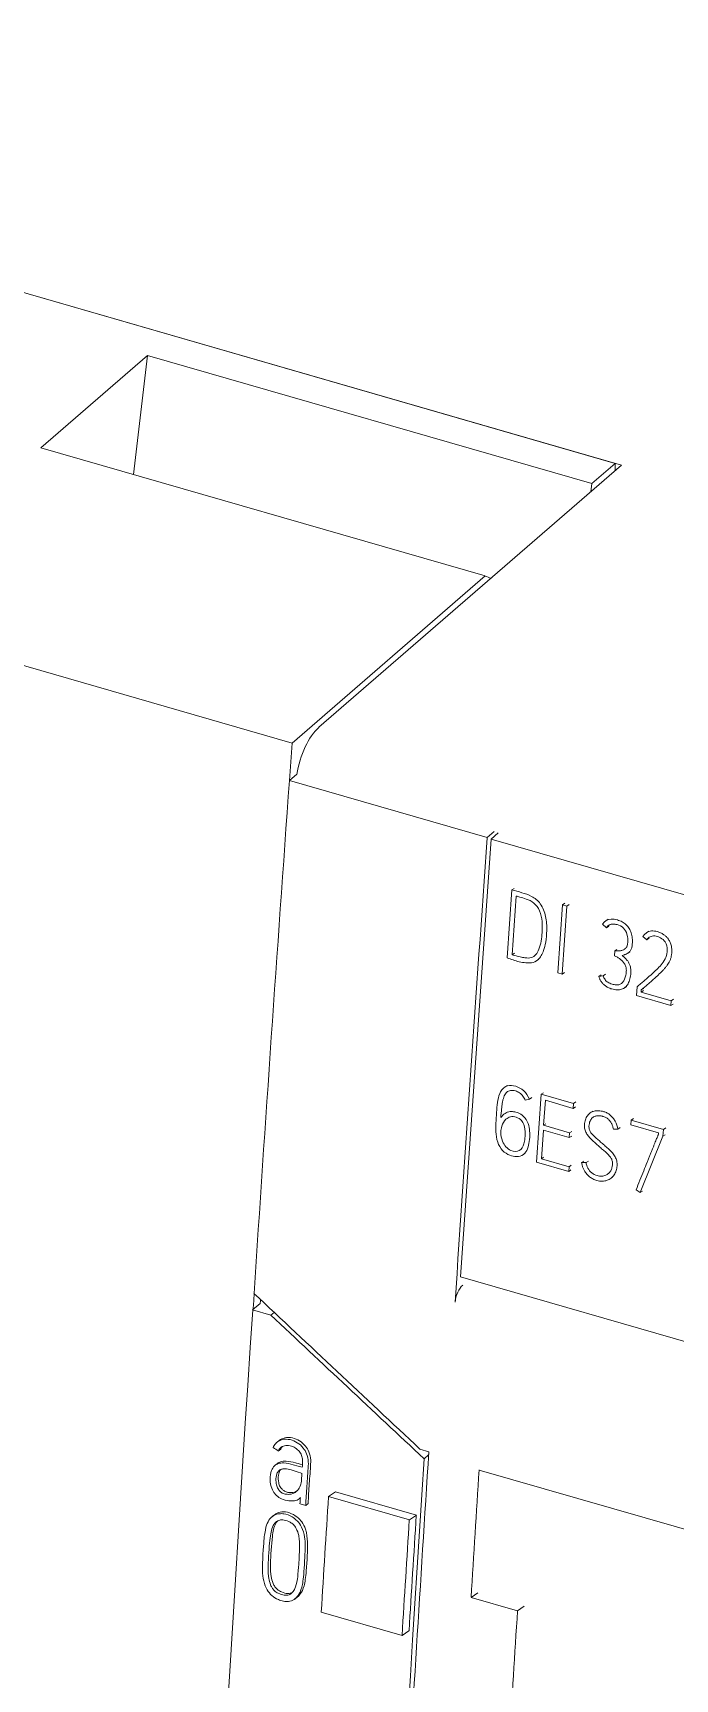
# Model space of a CAD drawing. Header units: inches. Extents: x 9220 to 92460, y -39241 to 4813.
# Drawn here: x 74944.89 to 74955.08, y -33731.43 to -33705.29 of the extents above; entities that cross this region are included whole.
import ezdxf

# ---------------------------------------------------------------- set-up
doc = ezdxf.new("R2010")
doc.units = ezdxf.units.IN
doc.header["$MEASUREMENT"] = 0

# ---------------------------------------------------------------- blocks, each defined once
blk = doc.blocks.new('A$C027ebf9d')
at = {"color": 0, "linetype": 'Continuous', "lineweight": 0}
for p, q in [((17.1158, -13.4179), (15.8515, -13.0529)), ((17.1103, -13.4163), (15.8604, -13.0555)), ((16.8377, -13.6524), (15.5878, -13.2916)), ((16.6256, -13.4031), (16.7156, -13.3251)), ((16.7156, -13.3251), (16.7039, -13.4257)), ((16.7156, -13.3251), (17.0907, -13.4334)), ((16.6256, -13.4031), (17.0006, -13.5113)), ((16.8604, -13.6391), (17.1158, -13.4179)), ((17.0907, -13.4334), (17.1103, -13.4163)), ((17.1103, -13.4163), (17.1103, -13.4226)), ((17.0907, -13.4334), (17.0899, -13.4404)), ((16.8377, -13.6524), (17.0006, -13.5113)), ((16.8417, -13.6786), (16.8354, -13.684)), ((17.0025, -13.7322), (16.8354, -13.684)), ((17.0025, -13.7322), (17.0084, -13.7271)), ((17.0057, -13.7334), (17.0118, -13.7281)), ((16.98, -14.1029), (17.0057, -13.7334)), ((17.8512, -13.9775), (17.0057, -13.7334)), ((17.0233, -13.7764), (17.0193, -13.8337)), ((17.0233, -13.7764), (17.0253, -13.7751)), ((17.0269, -13.7816), (17.0235, -13.8311)), ((17.0659, -13.789), (17.0619, -13.8464)), ((17.0657, -13.8475), (17.0697, -13.7901)), ((17.0659, -13.789), (17.0678, -13.7877)), ((17.0697, -13.7901), (17.0659, -13.789)), ((17.0697, -13.7901), (17.0716, -13.7888)), ((17.1031, -13.8083), (17.0997, -13.8054)), ((17.1025, -13.8025), (17.1044, -13.8012)), ((17.1031, -13.8083), (17.105, -13.807)), ((17.1369, -13.8125), (17.1389, -13.8112)), ((17.11, -13.8279), (17.1119, -13.8267)), ((17.1372, -13.8185), (17.1339, -13.8157)), ((17.1372, -13.8185), (17.1391, -13.8173)), ((17.0235, -13.8311), (17.0254, -13.8298)), ((17.044, -13.8363), (17.046, -13.835)), ((17.1099, -13.832), (17.11, -13.8279)), ((17.1209, -13.83), (17.1228, -13.8287)), ((17.0619, -13.8464), (17.0657, -13.8475)), ((17.0657, -13.8475), (17.0676, -13.8462)), ((17.0967, -13.8494), (17.0986, -13.8482)), ((17.0967, -13.8494), (17.1003, -13.8488)), ((17.1003, -13.8488), (17.1022, -13.8475)), ((17.1179, -13.8593), (17.1199, -13.858)), ((17.1283, -13.8656), (17.1289, -13.8582)), ((17.1574, -13.874), (17.1283, -13.8656)), ((17.1325, -13.8608), (17.1324, -13.8627)), ((17.1324, -13.8627), (17.1344, -13.8614)), ((17.1324, -13.8627), (17.1577, -13.87)), ((17.1325, -13.8608), (17.1345, -13.8595)), ((17.1577, -13.87), (17.1596, -13.8687)), ((17.1577, -13.87), (17.1574, -13.874)), ((17.1574, -13.874), (17.1593, -13.8727)), ((17.0174, -13.9427), (17.0193, -13.9415)), ((17.0381, -13.953), (17.04, -13.9517)), ((17.048, -13.9488), (17.044, -14.0063)), ((17.048, -13.9488), (17.05, -13.9476)), ((17.0752, -13.9567), (17.048, -13.9488)), ((17.0173, -13.9652), (17.0193, -13.9639)), ((17.0381, -13.953), (17.0345, -13.9539)), ((17.05, -13.9751), (17.0515, -13.954)), ((17.0515, -13.954), (17.0749, -13.9608)), ((17.0749, -13.9608), (17.0752, -13.9567)), ((17.0749, -13.9608), (17.0768, -13.9595)), ((17.0752, -13.9567), (17.0771, -13.9554)), ((17.0897, -13.9644), (17.0916, -13.9632)), ((17.0481, -14.0034), (17.0498, -13.9791)), ((17.0498, -13.9791), (17.0717, -13.9854)), ((17.05, -13.9751), (17.052, -13.9738)), ((17.072, -13.9814), (17.05, -13.9751)), ((17.072, -13.9814), (17.0739, -13.9802)), ((17.1127, -13.9783), (17.1089, -13.9783)), ((17.1127, -13.9783), (17.1147, -13.977)), ((17.1239, -13.9707), (17.1236, -13.9747)), ((17.1236, -13.9747), (17.1471, -13.9815)), ((17.1239, -13.9707), (17.1258, -13.9694)), ((17.1511, -13.9785), (17.1239, -13.9707)), ((17.1507, -13.9844), (17.1511, -13.9785)), ((17.1511, -13.9785), (17.1531, -13.9773)), ((17.0717, -13.9854), (17.072, -13.9814)), ((17.0717, -13.9854), (17.0737, -13.9842)), ((17.1316, -14.0319), (17.1507, -13.9844)), ((17.1471, -13.9815), (17.147, -13.9826)), ((17.1507, -13.9844), (17.1527, -13.9831)), ((17.0325, -14), (17.0345, -13.9988)), ((17.044, -14.0063), (17.0712, -14.0141)), ((17.0481, -14.0034), (17.05, -14.0021)), ((17.0715, -14.0101), (17.0481, -14.0034)), ((17.082, -14.0066), (17.084, -14.0053)), ((17.082, -14.0066), (17.0858, -14.0065)), ((17.0858, -14.0065), (17.0878, -14.0053)), ((17.0712, -14.0141), (17.0715, -14.0101)), ((17.0712, -14.0141), (17.0731, -14.0128)), ((17.0715, -14.0101), (17.0734, -14.0088)), ((17.1061, -14.0203), (17.108, -14.0191)), ((17.1281, -14.0296), (17.1316, -14.0319)), ((17.1316, -14.0319), (17.1336, -14.0307)), ((17.8256, -14.347), (16.98, -14.1029)), ((16.8108, -14.1254), (16.8044, -14.1309)), ((16.8198, -14.1353), (16.8044, -14.1309)), ((16.8198, -14.1353), (16.8225, -14.133)), ((16.8252, -14.2425), (16.8272, -14.241)), ((16.8261, -14.2501), (16.8281, -14.2486)), ((16.9532, -14.2507), (16.9456, -14.2485)), ((16.9491, -14.2566), (16.953, -14.2532)), ((16.8235, -14.262), (16.8255, -14.2605)), ((17.2735, -14.3463), (16.9956, -14.2661)), ((16.8685, -14.2885), (16.8744, -14.2846)), ((16.9426, -14.3043), (16.8744, -14.2846)), ((16.8435, -14.2904), (16.8447, -14.2895)), ((16.8444, -14.2946), (16.8492, -14.296)), ((16.8492, -14.296), (16.8512, -14.2945)), ((16.9367, -14.3082), (16.8685, -14.2885)), ((16.821, -14.3054), (16.823, -14.3039)), ((16.9367, -14.3082), (16.9426, -14.3043)), ((16.84, -14.375), (16.842, -14.3735)), ((16.9945, -14.3698), (16.9888, -14.3736)), ((17.028, -14.3849), (16.9888, -14.3736)), ((17.028, -14.3849), (17.0337, -14.3811)), ((16.9306, -14.4057), (16.8624, -14.386)), ((16.9364, -14.4018), (16.9306, -14.4057))]:
    blk.add_line(p, q, dxfattribs=at)
for centre, major_axis, ratio, start_param, end_param in [((16.9253, -13.7641), (0.0732, 0.2534), 0.433013, -0.06655, -0.019816), ((36.3483, -1.286), (-10.9193, -37.8256), 0.433013, -1.11518, -1.10314), ((36.5153, -1.3343), (-10.9193, -37.8256), 0.433013, -1.11518, -1.104278), ((16.9812, -14.1207), (-0.0033, -0.0113), 0.433013, -2.63969, -1.104278), ((36.348, -1.2863), (-10.9193, -37.8255), 0.433013, -1.102762, -0.989056), ((43.4311, -3.331), (-60.0211, 50.161), 0.329077, 1.39746, 1.399757), ((36.498, -1.3296), (-10.9193, -37.8255), 0.433013, -1.100465, -0.991379), ((41.9996, -2.918), (-102.2486, 63.3481), 0.191897, 1.442106, 1.44215), ((36.4001, -1.3015), (-10.9208, -37.8292), 0.43303, -1.099366, -1.099227), ((36.4001, -1.3015), (-10.9208, -37.8292), 0.43303, -1.098794, -1.09865), ((36.4946, -1.3286), (-10.9193, -37.8255), 0.433013, -1.099107, -1.096386)]:
    blk.add_ellipse(centre, major_axis=major_axis, ratio=ratio, start_param=start_param, end_param=end_param, dxfattribs=at)
at = {"color": 0, "linetype": 'Continuous', "lineweight": 0, "extrusion": (0, 0, -1)}
for centre, major_axis, ratio, start_param, end_param in [((16.8604, -13.6732), (0.0109, 0.0378), 0.433013, -1.84875, -0.588003), ((36.3505, -1.2545), (10.9193, 37.8255), 0.433013, -2.027289, -2.026413), ((36.3505, -1.2545), (10.9193, 37.8255), 0.433013, -2.039706, -2.039338), ((101.1728, 46.7957), (-127.3975, 88.2636), 0.649519, -1.346513, -1.345256), ((36.356, -1.256), (10.9193, 37.8255), 0.433013, -2.039531, -2.039431), ((36.5443, -1.3426), (10.9193, 37.8255), 0.433013, -2.044027, -2.041027), ((36.4264, -1.3089), (10.9226, 37.8369), 0.433013, -2.045206, -2.042485), ((36.4946, -1.3286), (10.9226, 37.8369), 0.433013, -2.045206, -2.042485)]:
    blk.add_ellipse(centre, major_axis=major_axis, ratio=ratio, start_param=start_param, end_param=end_param, dxfattribs=at)
at = {"color": 0, "linetype": 'Continuous', "lineweight": 0}
for points, knots in [([(17.0193, -13.8337), (17.0209, -13.8344), (17.0225, -13.835), (17.0242, -13.8355), (17.0259, -13.8361), (17.0276, -13.8366), (17.0294, -13.837), (17.0312, -13.8374), (17.033, -13.8377), (17.0349, -13.8379), (17.0365, -13.8381), (17.0381, -13.8381), (17.0397, -13.8379), (17.0417, -13.8376), (17.0436, -13.8367), (17.0451, -13.8354), (17.0463, -13.8344), (17.0472, -13.8332), (17.048, -13.8318), (17.0488, -13.8305), (17.0494, -13.8291), (17.05, -13.8276), (17.0508, -13.8254), (17.0514, -13.823), (17.0518, -13.8205), (17.0523, -13.8173), (17.0526, -13.814), (17.0527, -13.8106), (17.0527, -13.8067), (17.0526, -13.8027), (17.0517, -13.7987), (17.0509, -13.795), (17.0495, -13.7912), (17.0472, -13.7881), (17.0452, -13.7854), (17.0426, -13.7833), (17.0399, -13.7818), (17.0372, -13.7803), (17.0344, -13.7795), (17.0317, -13.7787), (17.0289, -13.7779), (17.0261, -13.777), (17.0233, -13.7764)], [0, 0, 0, 0, 0.048928, 0.048928, 0.048928, 0.10152, 0.10152, 0.10152, 0.156673, 0.156673, 0.156673, 0.206259, 0.206259, 0.206259, 0.270351, 0.270351, 0.270351, 0.31956, 0.31956, 0.31956, 0.366981, 0.366981, 0.366981, 0.439378, 0.439378, 0.439378, 0.534587, 0.534587, 0.534587, 0.645045, 0.645045, 0.645045, 0.746603, 0.746603, 0.746603, 0.832762, 0.832762, 0.832762, 0.916147, 0.916147, 0.916147, 1, 1, 1, 1]), ([(17.0235, -13.8311), (17.0257, -13.8319), (17.028, -13.8325), (17.0302, -13.833), (17.0316, -13.8333), (17.0329, -13.8335), (17.0343, -13.8337), (17.0362, -13.8339), (17.0381, -13.834), (17.0397, -13.8335), (17.0411, -13.833), (17.0424, -13.8321), (17.0434, -13.831), (17.0445, -13.8297), (17.0454, -13.8282), (17.046, -13.8265), (17.0469, -13.8243), (17.0476, -13.822), (17.048, -13.8196), (17.0484, -13.8172), (17.0486, -13.8148), (17.0487, -13.8123), (17.0489, -13.8093), (17.049, -13.8062), (17.0487, -13.803), (17.0484, -13.8), (17.0478, -13.7969), (17.0465, -13.794), (17.0454, -13.7915), (17.0438, -13.7892), (17.0418, -13.7875), (17.0398, -13.7858), (17.0376, -13.7848), (17.0353, -13.7841), (17.0335, -13.7834), (17.0317, -13.7829), (17.0299, -13.7824), (17.0289, -13.7821), (17.0279, -13.7818), (17.0269, -13.7816)], [0, 0, 0, 0, 0.085013, 0.085013, 0.085013, 0.135874, 0.135874, 0.135874, 0.205821, 0.205821, 0.205821, 0.265138, 0.265138, 0.265138, 0.333279, 0.333279, 0.333279, 0.422662, 0.422662, 0.422662, 0.50952, 0.50952, 0.50952, 0.618636, 0.618636, 0.618636, 0.722487, 0.722487, 0.722487, 0.80996, 0.80996, 0.80996, 0.894466, 0.894466, 0.894466, 0.962458, 0.962458, 0.962458, 1, 1, 1, 1]), ([(17.0997, -13.8054), (17.1012, -13.8027), (17.1056, -13.8004), (17.1119, -13.8015), (17.1163, -13.8031), (17.1197, -13.8056), (17.1224, -13.8089), (17.1241, -13.8128), (17.125, -13.8173), (17.125, -13.821), (17.1247, -13.8238), (17.1244, -13.8253), (17.1239, -13.8265), (17.1233, -13.8276), (17.1226, -13.8285), (17.1219, -13.8293), (17.121, -13.8299), (17.1201, -13.8304), (17.1192, -13.8308), (17.1179, -13.8312), (17.117, -13.8315), (17.1163, -13.8317)], [0, 0, 0, 0, 0.177969, 0.277991, 0.355408, 0.424426, 0.491004, 0.560177, 0.636379, 0.72419, 0.755913, 0.784262, 0.809647, 0.83316, 0.855708, 0.877614, 0.899011, 0.919895, 0.94045, 0.960699, 1, 1, 1, 1]), ([(17.11, -13.8279), (17.1108, -13.8279), (17.1121, -13.8279), (17.1137, -13.8278), (17.1149, -13.8277), (17.1161, -13.8274), (17.1172, -13.8271), (17.1182, -13.8266), (17.119, -13.8259), (17.1198, -13.825), (17.1205, -13.8239), (17.1209, -13.8225), (17.1212, -13.8192), (17.1211, -13.8143), (17.1177, -13.808), (17.1137, -13.8061), (17.1113, -13.8055), (17.1105, -13.8054), (17.1097, -13.8052), (17.1089, -13.8052), (17.1081, -13.8052), (17.1073, -13.8053), (17.1065, -13.8055), (17.1057, -13.8058), (17.105, -13.8062), (17.104, -13.8069), (17.1034, -13.8077), (17.1031, -13.8083)], [0, 0, 0, 0, 0.059027, 0.088993, 0.118548, 0.147162, 0.175106, 0.202604, 0.230099, 0.258166, 0.287672, 0.320058, 0.356367, 0.509421, 0.627625, 0.757774, 0.775505, 0.793677, 0.812339, 0.831209, 0.85007, 0.86906, 0.888397, 0.908411, 0.929359, 0.951405, 1, 1, 1, 1]), ([(17.1339, -13.8157), (17.1354, -13.8131), (17.1381, -13.8113), (17.1411, -13.811), (17.1427, -13.8109), (17.1443, -13.8112), (17.146, -13.8116), (17.1465, -13.8118), (17.147, -13.8119), (17.1474, -13.8121), (17.1479, -13.8123), (17.1483, -13.8124), (17.1488, -13.8126), (17.1492, -13.8128), (17.1496, -13.813), (17.15, -13.8133), (17.1503, -13.8135), (17.1507, -13.8137), (17.1511, -13.8139), (17.1514, -13.8141), (17.1517, -13.8144), (17.152, -13.8146), (17.1524, -13.8148), (17.1527, -13.8151), (17.1529, -13.8153), (17.1532, -13.8156), (17.1535, -13.8158), (17.1537, -13.8161), (17.154, -13.8163), (17.1542, -13.8166), (17.1545, -13.8168), (17.1547, -13.8171), (17.1549, -13.8174), (17.1551, -13.8176), (17.1552, -13.8179), (17.1554, -13.8181), (17.1556, -13.8184), (17.1558, -13.8186), (17.1559, -13.8189), (17.1561, -13.8191), (17.1562, -13.8194), (17.1563, -13.8196), (17.1565, -13.8199), (17.1567, -13.8204), (17.1569, -13.8209), (17.1571, -13.8214), (17.1573, -13.8219), (17.1575, -13.8224), (17.1576, -13.823), (17.1578, -13.8235), (17.1579, -13.824), (17.158, -13.8246), (17.1581, -13.8251), (17.1581, -13.8256), (17.1582, -13.8262), (17.1582, -13.8267), (17.1582, -13.8272), (17.1582, -13.8278), (17.1582, -13.8283), (17.1582, -13.8288), (17.1582, -13.8293), (17.1582, -13.8298), (17.1581, -13.8302), (17.1581, -13.8307), (17.158, -13.8311), (17.1579, -13.8316), (17.1578, -13.832), (17.1578, -13.8324), (17.1577, -13.8329), (17.1576, -13.8333), (17.1575, -13.8337), (17.1573, -13.8341), (17.1572, -13.8345), (17.1571, -13.8349), (17.157, -13.8353), (17.1568, -13.8356), (17.1567, -13.836), (17.1565, -13.8363), (17.1564, -13.8367), (17.1561, -13.8372), (17.1558, -13.8378), (17.1555, -13.8383), (17.1551, -13.8389), (17.1548, -13.8395), (17.1544, -13.84), (17.1539, -13.8406), (17.1534, -13.8412), (17.153, -13.8418), (17.1524, -13.8424), (17.1519, -13.843), (17.1513, -13.8436), (17.1507, -13.8443), (17.1501, -13.8449), (17.1495, -13.8455), (17.1488, -13.8462), (17.1481, -13.8469), (17.1474, -13.8475), (17.1467, -13.8482), (17.146, -13.8489), (17.1452, -13.8496), (17.1444, -13.8503), (17.1437, -13.851), (17.1429, -13.8517), (17.142, -13.8524), (17.1412, -13.8531), (17.1404, -13.8539), (17.1395, -13.8546), (17.1387, -13.8554), (17.1378, -13.8561), (17.1361, -13.8577), (17.1343, -13.8592), (17.1325, -13.8608)], [0, 0, 0, 0, 0.118477, 0.118477, 0.118477, 0.180647, 0.180647, 0.180647, 0.199061, 0.199061, 0.199061, 0.216082, 0.216082, 0.216082, 0.231833, 0.231833, 0.231833, 0.246526, 0.246526, 0.246526, 0.260308, 0.260308, 0.260308, 0.273254, 0.273254, 0.273254, 0.285426, 0.285426, 0.285426, 0.29689, 0.29689, 0.29689, 0.307753, 0.307753, 0.307753, 0.31802, 0.31802, 0.31802, 0.327627, 0.327627, 0.327627, 0.336606, 0.336606, 0.336606, 0.355189, 0.355189, 0.355189, 0.37361, 0.37361, 0.37361, 0.392165, 0.392165, 0.392165, 0.410785, 0.410785, 0.410785, 0.42927, 0.42927, 0.42927, 0.447741, 0.447741, 0.447741, 0.464235, 0.464235, 0.464235, 0.480574, 0.480574, 0.480574, 0.496814, 0.496814, 0.496814, 0.51268, 0.51268, 0.51268, 0.527892, 0.527892, 0.527892, 0.542508, 0.542508, 0.542508, 0.566365, 0.566365, 0.566365, 0.593275, 0.593275, 0.593275, 0.623397, 0.623397, 0.623397, 0.656474, 0.656474, 0.656474, 0.692185, 0.692185, 0.692185, 0.730563, 0.730563, 0.730563, 0.771282, 0.771282, 0.771282, 0.814001, 0.814001, 0.814001, 0.858722, 0.858722, 0.858722, 0.904903, 0.904903, 0.904903, 1, 1, 1, 1]), ([(17.1289, -13.8582), (17.1299, -13.8573), (17.131, -13.8564), (17.1321, -13.8554), (17.1331, -13.8546), (17.134, -13.8538), (17.135, -13.853), (17.136, -13.8521), (17.137, -13.8512), (17.1381, -13.8503), (17.1396, -13.8489), (17.1412, -13.8476), (17.1427, -13.8462), (17.1439, -13.845), (17.1452, -13.8438), (17.1464, -13.8426), (17.1477, -13.8413), (17.1489, -13.84), (17.15, -13.8385), (17.1513, -13.8369), (17.1525, -13.8352), (17.1532, -13.8333), (17.154, -13.8314), (17.1544, -13.8293), (17.1544, -13.827), (17.1543, -13.8247), (17.1538, -13.8222), (17.1525, -13.8203), (17.1516, -13.8188), (17.1502, -13.8177), (17.1488, -13.8169), (17.1472, -13.8159), (17.1455, -13.8153), (17.1438, -13.8152), (17.1424, -13.8151), (17.141, -13.8154), (17.1399, -13.8159), (17.1388, -13.8165), (17.1379, -13.8173), (17.1372, -13.8185)], [0, 0, 0, 0, 0.068794, 0.068794, 0.068794, 0.128406, 0.128406, 0.128406, 0.193582, 0.193582, 0.193582, 0.291346, 0.291346, 0.291346, 0.373604, 0.373604, 0.373604, 0.45943, 0.45943, 0.45943, 0.554437, 0.554437, 0.554437, 0.645803, 0.645803, 0.645803, 0.738171, 0.738171, 0.738171, 0.803969, 0.803969, 0.803969, 0.878932, 0.878932, 0.878932, 0.940491, 0.940491, 0.940491, 1, 1, 1, 1]), ([(17.1163, -13.8317), (17.1171, -13.8323), (17.1182, -13.8334), (17.1196, -13.8348), (17.1206, -13.8358), (17.1214, -13.8369), (17.1221, -13.8381), (17.1226, -13.8393), (17.1231, -13.8406), (17.1234, -13.8419), (17.1236, -13.8433), (17.1237, -13.8448), (17.1236, -13.8476), (17.1231, -13.8514), (17.1215, -13.8556), (17.1191, -13.8587), (17.1159, -13.8605), (17.1119, -13.861), (17.1085, -13.8603), (17.1059, -13.8595), (17.1044, -13.8588), (17.103, -13.8581), (17.1019, -13.8572), (17.1008, -13.8564), (17.0999, -13.8554), (17.0991, -13.8545), (17.0984, -13.8535), (17.0978, -13.8524), (17.0972, -13.8511), (17.0969, -13.8501), (17.0967, -13.8494)], [0, 0, 0, 0, 0.04947, 0.072678, 0.09489, 0.116257, 0.13704, 0.157793, 0.179079, 0.201165, 0.224382, 0.249105, 0.275597, 0.367907, 0.447752, 0.519784, 0.588829, 0.660512, 0.741164, 0.772461, 0.800616, 0.825923, 0.849188, 0.871088, 0.891868, 0.911666, 0.930597, 0.948935, 0.96669, 1, 1, 1, 1]), ([(17.1003, -13.8488), (17.1006, -13.8499), (17.1014, -13.8516), (17.1029, -13.8534), (17.1043, -13.8544), (17.106, -13.8553), (17.1083, -13.8561), (17.1112, -13.8567), (17.1141, -13.8564), (17.1165, -13.855), (17.1182, -13.8525), (17.1193, -13.8491), (17.1198, -13.846), (17.1199, -13.8435), (17.1196, -13.8419), (17.1192, -13.8405), (17.1185, -13.8391), (17.1177, -13.8379), (17.1168, -13.8368), (17.1158, -13.8358), (17.1147, -13.8348), (17.1135, -13.834), (17.1119, -13.833), (17.1107, -13.8324), (17.1099, -13.832)], [0, 0, 0, 0, 0.070606, 0.102584, 0.136025, 0.174009, 0.217714, 0.293477, 0.358868, 0.420065, 0.485571, 0.562465, 0.654475, 0.687582, 0.718308, 0.747613, 0.776093, 0.803947, 0.831767, 0.859738, 0.887815, 0.916282, 0.944737, 1, 1, 1, 1]), ([(17.0139, -13.9686), (17.0149, -13.9671), (17.0172, -13.9649), (17.0214, -13.9633), (17.0257, -13.9637), (17.03, -13.965), (17.0349, -13.9687), (17.0378, -13.9751), (17.0385, -13.982), (17.0381, -13.9886), (17.0368, -13.995), (17.0334, -14.0004), (17.0275, -14.002), (17.0211, -14.0006), (17.0149, -13.9968), (17.0106, -13.989), (17.0095, -13.9802), (17.0098, -13.9711), (17.0104, -13.9623), (17.0113, -13.9539), (17.0132, -13.9462), (17.0188, -13.9408), (17.0265, -13.9416), (17.0338, -13.9455), (17.0368, -13.9501), (17.0381, -13.953)], [0, 0, 0, 0, 0.03564, 0.067865, 0.092923, 0.119268, 0.154068, 0.197126, 0.234707, 0.279879, 0.320329, 0.360962, 0.405677, 0.442102, 0.485709, 0.532505, 0.586175, 0.644312, 0.701767, 0.753421, 0.803151, 0.856352, 0.904259, 0.950465, 1, 1, 1, 1]), ([(17.0345, -13.9539), (17.034, -13.9527), (17.0331, -13.9509), (17.0313, -13.9489), (17.0297, -13.9477), (17.028, -13.9467), (17.0261, -13.946), (17.024, -13.9456), (17.022, -13.9456), (17.0203, -13.9461), (17.0189, -13.9471), (17.0177, -13.9485), (17.0167, -13.9503), (17.016, -13.9525), (17.0153, -13.955), (17.0149, -13.958), (17.0144, -13.9625), (17.0141, -13.9661), (17.0139, -13.9686)], [0, 0, 0, 0, 0.085549, 0.127923, 0.170971, 0.214845, 0.260884, 0.317917, 0.367656, 0.41257, 0.456833, 0.503792, 0.555243, 0.612421, 0.675966, 0.746378, 0.823872, 1, 1, 1, 1]), ([(17.0858, -14.0065), (17.0862, -14.0097), (17.089, -14.015), (17.0943, -14.0174), (17.0972, -14.018), (17.0992, -14.0182), (17.1009, -14.0179), (17.1024, -14.0173), (17.1037, -14.0166), (17.1049, -14.0157), (17.1059, -14.0146), (17.1067, -14.0135), (17.1073, -14.0122), (17.1077, -14.0108), (17.108, -14.0095), (17.1082, -14.0081), (17.1082, -14.0067), (17.108, -14.0052), (17.1075, -14.0038), (17.1068, -14.0025), (17.1059, -14.0013), (17.1049, -14.0001), (17.1038, -13.9989), (17.1025, -13.9978), (17.1012, -13.9966), (17.0997, -13.9955), (17.0983, -13.9942), (17.0968, -13.9929), (17.0953, -13.9915), (17.0937, -13.9901), (17.0922, -13.9888), (17.0907, -13.9875), (17.0894, -13.9861), (17.0881, -13.9847), (17.087, -13.9833), (17.0861, -13.9817), (17.0853, -13.9801), (17.0847, -13.9784), (17.0844, -13.9766), (17.0845, -13.9746), (17.0847, -13.9725), (17.0852, -13.9704), (17.086, -13.9686), (17.0869, -13.967), (17.0881, -13.9657), (17.0894, -13.9645), (17.0909, -13.9637), (17.0926, -13.9631), (17.0945, -13.9628), (17.0965, -13.9628), (17.0986, -13.963), (17.1011, -13.9636), (17.1037, -13.9646), (17.1063, -13.9664), (17.1086, -13.9687), (17.1112, -13.9726), (17.1123, -13.976), (17.1127, -13.9783)], [0, 0, 0, 0, 0.079774, 0.121236, 0.140075, 0.157254, 0.173247, 0.188397, 0.202796, 0.216711, 0.230265, 0.243508, 0.256652, 0.269293, 0.280934, 0.291684, 0.304893, 0.316879, 0.328106, 0.339273, 0.350814, 0.362909, 0.375637, 0.388999, 0.403044, 0.417696, 0.432849, 0.448511, 0.464937, 0.481153, 0.497163, 0.51278, 0.527863, 0.542482, 0.556645, 0.570443, 0.584077, 0.597961, 0.612786, 0.629037, 0.64828, 0.666584, 0.684253, 0.701354, 0.717933, 0.734308, 0.750738, 0.767515, 0.784992, 0.803232, 0.822275, 0.842375, 0.868294, 0.892965, 0.917787, 0.943448, 1, 1, 1, 1]), ([(17.0268, -13.9682), (17.0252, -13.9677), (17.022, -13.9674), (17.0174, -13.9702), (17.0146, -13.975), (17.0136, -13.9816), (17.0146, -13.9878), (17.018, -13.9935), (17.0231, -13.9974), (17.0301, -13.9975), (17.0334, -13.9917), (17.0345, -13.9853), (17.0347, -13.9786), (17.0328, -13.9712), (17.0285, -13.9688), (17.0268, -13.9682)], [0, 0, 0, 0, 0.0625, 0.125, 0.21875, 0.28125, 0.375, 0.4375, 0.5, 0.59375, 0.6875, 0.75, 0.84375, 0.9375, 1, 1, 1, 1]), ([(17.1089, -13.9783), (17.1088, -13.9777), (17.1086, -13.9768), (17.1082, -13.9755), (17.1078, -13.9745), (17.1073, -13.9734), (17.1067, -13.9724), (17.1059, -13.9714), (17.1051, -13.9704), (17.1042, -13.9695), (17.1031, -13.9687), (17.1019, -13.9681), (17.1007, -13.9677), (17.0996, -13.9674), (17.0985, -13.9672), (17.0973, -13.967), (17.096, -13.967), (17.0947, -13.9671), (17.0934, -13.9674), (17.0921, -13.968), (17.091, -13.9689), (17.09, -13.9701), (17.0891, -13.9716), (17.0886, -13.9735), (17.0883, -13.9754), (17.0883, -13.9771), (17.0885, -13.9784), (17.089, -13.9796), (17.0896, -13.9808), (17.0904, -13.9819), (17.0913, -13.983), (17.0923, -13.9841), (17.0935, -13.9852), (17.0947, -13.9863), (17.0961, -13.9874), (17.0975, -13.9886), (17.0989, -13.9899), (17.1005, -13.9913), (17.1021, -13.9927), (17.1037, -13.994), (17.1053, -13.9954), (17.1067, -13.9968), (17.1081, -13.9983), (17.1093, -13.9999), (17.1103, -14.0016), (17.1112, -14.0033), (17.1118, -14.0052), (17.1121, -14.0073), (17.1121, -14.0093), (17.1118, -14.0114), (17.1113, -14.0134), (17.1105, -14.0152), (17.1096, -14.0169), (17.1084, -14.0184), (17.107, -14.0197), (17.1054, -14.0208), (17.1036, -14.0216), (17.1017, -14.0221), (17.0996, -14.0223), (17.0973, -14.0222), (17.0946, -14.0216), (17.0917, -14.0205), (17.0888, -14.0187), (17.0864, -14.0163), (17.0836, -14.0124), (17.0825, -14.0089), (17.082, -14.0066)], [0, 0, 0, 0, 0.014527, 0.0229, 0.03171, 0.040697, 0.049939, 0.059406, 0.069126, 0.079243, 0.089792, 0.100957, 0.11302, 0.121351, 0.131067, 0.142193, 0.154038, 0.166072, 0.178522, 0.191399, 0.204849, 0.219214, 0.234859, 0.25249, 0.272668, 0.283841, 0.294211, 0.304173, 0.314215, 0.324636, 0.335605, 0.347264, 0.35967, 0.372854, 0.386723, 0.401163, 0.416176, 0.433071, 0.449927, 0.466747, 0.483271, 0.499286, 0.514866, 0.530063, 0.545048, 0.560066, 0.575472, 0.591898, 0.609868, 0.627376, 0.645005, 0.66302, 0.681094, 0.698922, 0.71679, 0.734853, 0.753306, 0.772468, 0.792214, 0.812556, 0.833938, 0.86301, 0.889874, 0.915888, 0.942166, 1, 1, 1, 1]), ([(17.147, -13.9826), (17.1469, -13.9827), (17.1468, -13.9831), (17.1465, -13.9838), (17.146, -13.9849), (17.1454, -13.9864), (17.1447, -13.9882), (17.1438, -13.9903), (17.1429, -13.9926), (17.1419, -13.9951), (17.1408, -13.9978), (17.1397, -14.0006), (17.1386, -14.0034), (17.1368, -14.0077), (17.1333, -14.0165), (17.1302, -14.0242), (17.1281, -14.0296)], [0, 0, 0, 0, 0.006664, 0.022274, 0.046836, 0.07897, 0.117297, 0.161819, 0.211415, 0.264968, 0.322476, 0.382404, 0.443215, 0.50491, 0.65714, 1, 1, 1, 1]), ([(16.8492, -14.296), (16.8495, -14.2905), (16.8499, -14.2851), (16.8506, -14.274), (16.8511, -14.2682), (16.8515, -14.2605), (16.8515, -14.2582), (16.8504, -14.2532), (16.8496, -14.2513), (16.8479, -14.2485), (16.8467, -14.2467), (16.8431, -14.2435), (16.8412, -14.2424), (16.8372, -14.2406), (16.835, -14.2401), (16.8305, -14.2401), (16.8286, -14.2406), (16.826, -14.2419), (16.8249, -14.2426), (16.823, -14.2447), (16.8222, -14.2459), (16.8217, -14.2471)], [-0.3247654, -0.3247654, -0.3247654, -0.3247654, -0.2476173, -0.2476173, -0.1660657, -0.1660657, -0.1370591, -0.1370591, -0.1087088, -0.1087088, -0.0865262, -0.0865262, -0.068498, -0.068498, -0.0479523, -0.0479523, -0.026612, -0.026612, -0.0126632, -0.0126632, 0, 0, 0, 0]), ([(16.8272, -14.241), (16.8277, -14.2406), (16.8283, -14.2402), (16.8305, -14.2391), (16.8324, -14.2386), (16.8368, -14.2386), (16.8391, -14.2391), (16.8431, -14.2408), (16.845, -14.242), (16.8486, -14.2452), (16.8499, -14.247), (16.8515, -14.2497), (16.8524, -14.2517), (16.8535, -14.2566), (16.8535, -14.2589), (16.8531, -14.2665), (16.8526, -14.272), (16.8519, -14.2832), (16.8515, -14.2888), (16.8512, -14.2945)], [0.0184304, 0.0184304, 0.0184304, 0.0184304, 0.0247461, 0.0247461, 0.0404732, 0.0404732, 0.0555, 0.0555, 0.0687032, 0.0687032, 0.0849124, 0.0849124, 0.1060856, 0.1060856, 0.128212, 0.128212, 0.1894601, 0.1894601, 0.2514955, 0.2514955, 0.2514955, 0.2514955]), ([(16.9532, -14.2507), (16.9461, -14.3606), (16.9247, -14.7054), (16.897, -15.2125), (16.8734, -15.7296), (16.8538, -16.2311), (16.8382, -16.732), (16.8262, -17.2704), (16.8199, -17.7068), (16.8178, -17.9801), (16.8173, -18.0945)], [0.1020327, 0.1020327, 0.1020327, 0.1020327, 0.1666156, 0.3049644, 0.4020326, 0.474555, 0.6050941, 0.7036498, 0.8010898, 0.8714817, 0.8714817, 0.8714817, 0.8714817]), ([(16.8261, -14.2501), (16.8267, -14.2487), (16.8274, -14.2478), (16.8291, -14.2464), (16.8302, -14.2459), (16.8326, -14.2454), (16.8342, -14.2453), (16.8376, -14.246), (16.8391, -14.2466), (16.842, -14.2484), (16.8431, -14.2496), (16.8445, -14.2513), (16.8452, -14.2525), (16.8463, -14.2552), (16.8465, -14.2565), (16.8467, -14.2596), (16.8464, -14.2629), (16.8463, -14.2638)], [-0.02324658, -0.02324658, -0.02324658, -0.02324658, -0.02150566, -0.02150566, -0.01945783, -0.01945783, -0.0174412, -0.0174412, -0.01584766, -0.01584766, -0.013774, -0.013774, -0.01068332, -0.01068332, -0.00722, -0.00722, 0, 0, 0, 0]), ([(16.8463, -14.2638), (16.8433, -14.2629), (16.8397, -14.2619), (16.8362, -14.261), (16.8333, -14.2603), (16.829, -14.26), (16.8275, -14.2602), (16.8248, -14.2611), (16.8237, -14.2618), (16.8217, -14.2637), (16.8209, -14.2651), (16.8195, -14.2689), (16.8193, -14.2714), (16.8192, -14.2747), (16.8193, -14.2772), (16.8206, -14.2821), (16.8215, -14.2837), (16.823, -14.286), (16.824, -14.2872), (16.8269, -14.2895), (16.8284, -14.2903), (16.8324, -14.2918), (16.8347, -14.292), (16.8379, -14.2923), (16.8395, -14.2922), (16.8416, -14.2916), (16.8422, -14.2913), (16.8435, -14.2905), (16.8441, -14.29), (16.8447, -14.2894)], [-0.1463455, -0.1463455, -0.1463455, -0.1463455, -0.1402342, -0.1402342, -0.125324, -0.125324, -0.1151792, -0.1151792, -0.1066384, -0.1066384, -0.0963594, -0.0963594, -0.0794724, -0.0794724, -0.0645459, -0.0645459, -0.0532939, -0.0532939, -0.0442937, -0.0442937, -0.0372089, -0.0372089, -0.0277955, -0.0277955, -0.014635, -0.014635, -0.0074615, -0.0074615, 0, 0, 0, 0]), ([(16.8457, -14.2739), (16.8456, -14.2762), (16.8451, -14.2779), (16.8442, -14.2806), (16.8433, -14.2821), (16.8409, -14.2848), (16.8395, -14.2856), (16.8365, -14.2867), (16.8346, -14.2867), (16.8324, -14.2865), (16.8313, -14.2863), (16.8291, -14.2854), (16.8283, -14.2848), (16.8273, -14.284), (16.8266, -14.2832), (16.8251, -14.2809), (16.8248, -14.2797), (16.8241, -14.2769), (16.8241, -14.2752), (16.8241, -14.273), (16.8242, -14.2712), (16.8253, -14.2683), (16.8258, -14.2674), (16.827, -14.2663), (16.8276, -14.2657), (16.8293, -14.2652), (16.8303, -14.265), (16.8335, -14.2652), (16.8352, -14.2656), (16.8424, -14.2676), (16.8446, -14.2684), (16.846, -14.2689)], [-0.1115711, -0.1115711, -0.1115711, -0.1115711, -0.1091327, -0.1091327, -0.1057128, -0.1057128, -0.1014161, -0.1014161, -0.0939598, -0.0939598, -0.0871047, -0.0871047, -0.0794224, -0.0794224, -0.0716999, -0.0716999, -0.0639785, -0.0639785, -0.0505941, -0.0505941, -0.03438, -0.03438, -0.0253619, -0.0253619, -0.0197723, -0.0197723, -0.0163599, -0.0163599, -0.0124498, -0.0124498, 0, 0, 0, 0]), ([(16.8255, -14.2605), (16.8262, -14.26), (16.827, -14.2595), (16.8294, -14.2587), (16.831, -14.2585), (16.8352, -14.2588), (16.838, -14.2594), (16.8414, -14.2603), (16.8439, -14.261), (16.8465, -14.2618)], [0.10618895, 0.10618895, 0.10618895, 0.10618895, 0.11073603, 0.11073603, 0.11834456, 0.11834456, 0.12990621, 0.12990621, 0.134043, 0.134043, 0.134043, 0.134043]), ([(16.8281, -14.2656), (16.8277, -14.2662), (16.8273, -14.2668), (16.8266, -14.2684), (16.8262, -14.2698), (16.826, -14.2727), (16.826, -14.2748), (16.8267, -14.278), (16.827, -14.2792), (16.8284, -14.2815), (16.8292, -14.2823), (16.8302, -14.2832), (16.831, -14.2838), (16.833, -14.2847), (16.834, -14.285), (16.8363, -14.2852), (16.838, -14.2852), (16.8405, -14.2845), (16.8412, -14.2842), (16.8418, -14.2838)], [0.1059389, 0.1059389, 0.1059389, 0.1059389, 0.1365941, 0.1365941, 0.1785187, 0.1785187, 0.1901138, 0.1901138, 0.1967738, 0.1967738, 0.2042931, 0.2042931, 0.2139424, 0.2139424, 0.2232559, 0.2232559, 0.234867, 0.234867, 0.2400814, 0.2400814, 0.2400814, 0.2400814]), ([(16.8271, -14.303), (16.8282, -14.3029), (16.8294, -14.3029), (16.8332, -14.3035), (16.8355, -14.3044), (16.8389, -14.3064), (16.8406, -14.3075), (16.8432, -14.3102), (16.8445, -14.3119), (16.8469, -14.3168), (16.8477, -14.3196), (16.849, -14.3271), (16.8489, -14.3321), (16.8483, -14.3428), (16.848, -14.3484), (16.8472, -14.3588), (16.8467, -14.3621), (16.845, -14.3683), (16.8439, -14.3705), (16.8419, -14.3733), (16.8408, -14.3745), (16.8379, -14.3764), (16.8363, -14.3768), (16.8348, -14.377), (16.8334, -14.3772), (16.8319, -14.3771), (16.829, -14.3765), (16.8275, -14.3761), (16.8242, -14.3746), (16.8223, -14.3735), (16.8192, -14.3708), (16.8178, -14.3692), (16.8156, -14.3653), (16.8145, -14.3629), (16.8125, -14.3544), (16.8125, -14.3482), (16.8137, -14.3273), (16.8142, -14.3227), (16.8153, -14.3152), (16.8161, -14.3129), (16.8176, -14.3091), (16.8186, -14.3075), (16.8214, -14.3049), (16.823, -14.304), (16.8255, -14.3032), (16.8262, -14.3031), (16.8271, -14.303)], [-0.1759964, -0.1759964, -0.1759964, -0.1759964, -0.1539465, -0.1539465, -0.1148722, -0.1148722, -0.0942302, -0.0942302, -0.0819263, -0.0819263, -0.0704559, -0.0704559, -0.0535445, -0.0535445, -0.0485733, -0.0485733, -0.0383663, -0.0383663, -0.0257842, -0.0257842, -0.0141548, -0.0141548, 0, 0, 0, 0.0126635, 0.0126635, 0.0258177, 0.0258177, 0.044087, 0.044087, 0.061705, 0.061705, 0.0782741, 0.0782741, 0.1063218, 0.1063218, 0.1313772, 0.1313772, 0.1711703, 0.1711703, 0.2222465, 0.2222465, 0.2759008, 0.2759008, 0.2949352, 0.2949352, 0.2949352, 0.2949352]), ([(16.8385, -14.3118), (16.8386, -14.3119), (16.8387, -14.312), (16.8397, -14.313), (16.8405, -14.3141), (16.8421, -14.3172), (16.8429, -14.3192), (16.8439, -14.3241), (16.8441, -14.3269), (16.8438, -14.3386), (16.8436, -14.3421), (16.8428, -14.353), (16.8426, -14.3556), (16.8416, -14.3618), (16.8408, -14.3644), (16.8395, -14.3673), (16.8389, -14.3685), (16.837, -14.3705), (16.8361, -14.371), (16.834, -14.3718), (16.8326, -14.3719), (16.8295, -14.3716), (16.8277, -14.371), (16.825, -14.3696), (16.8238, -14.3689), (16.8227, -14.3679), (16.8218, -14.367), (16.8213, -14.3662), (16.8204, -14.3649), (16.82, -14.3641), (16.8189, -14.3613), (16.8184, -14.3593), (16.8177, -14.3552), (16.8174, -14.3522), (16.8177, -14.3407), (16.8184, -14.3308), (16.8192, -14.3228), (16.8196, -14.3203), (16.8203, -14.3167), (16.8208, -14.3148), (16.8226, -14.3115), (16.8236, -14.3104), (16.8253, -14.3091), (16.8262, -14.3086), (16.8281, -14.3082), (16.8292, -14.308), (16.8327, -14.3087), (16.8346, -14.3094), (16.8371, -14.3107), (16.8379, -14.3113), (16.8385, -14.3118)], [-0.1683768, -0.1683768, -0.1683768, -0.1683768, -0.1670243, -0.1670243, -0.1530905, -0.1530905, -0.1348191, -0.1348191, -0.1132436, -0.1132436, -0.0989273, -0.0989273, -0.0866747, -0.0866747, -0.0681432, -0.0681432, -0.0548455, -0.0548455, -0.0430485, -0.0430485, -0.0281223, -0.0281223, -0.0114748, -0.0114748, 0, 0, 0, 0.0093612, 0.0093612, 0.0220669, 0.0220669, 0.0460899, 0.0460899, 0.0780073, 0.0780073, 0.1135413, 0.1135413, 0.1339466, 0.1339466, 0.1545626, 0.1545626, 0.1727057, 0.1727057, 0.1879381, 0.1879381, 0.1987108, 0.1987108, 0.2087791, 0.2087791, 0.216671, 0.216671, 0.216671, 0.216671]), ([(16.8256, -14.309), (16.825, -14.3096), (16.8244, -14.3103), (16.823, -14.3127), (16.8225, -14.3144), (16.8216, -14.318), (16.8213, -14.3202), (16.8203, -14.3287), (16.8197, -14.3391), (16.8194, -14.3504), (16.8197, -14.3536), (16.8203, -14.3575), (16.8208, -14.3598), (16.8221, -14.3629), (16.8226, -14.3638), (16.8236, -14.3652), (16.8242, -14.366), (16.8252, -14.3668), (16.8263, -14.3678), (16.8276, -14.3685), (16.8305, -14.3698), (16.8324, -14.3703), (16.8355, -14.3703), (16.8367, -14.3701), (16.8378, -14.3696), (16.8379, -14.3696), (16.8379, -14.3695)], [0.2368563, 0.2368563, 0.2368563, 0.2368563, 0.2465936, 0.2465936, 0.2648202, 0.2648202, 0.2825817, 0.2825817, 0.3357628, 0.3357628, 0.3908855, 0.3908855, 0.4238526, 0.4238526, 0.4383448, 0.4383448, 0.4483823, 0.4483823, 0.4483823, 0.4599761, 0.4599761, 0.4755139, 0.4755139, 0.4869692, 0.4869692, 0.4873263, 0.4873263, 0.4873263, 0.4873263]), ([(16.8291, -14.3015), (16.8271, -14.3017), (16.8255, -14.3023), (16.8237, -14.3034), (16.8233, -14.3036), (16.823, -14.3039)], [0.116905819, 0.116905819, 0.116905819, 0.116905819, 0.121233699, 0.121233699, 0.122393642, 0.122393642, 0.122393642, 0.122393642]), ([(16.842, -14.3735), (16.8431, -14.3727), (16.8439, -14.3717), (16.8459, -14.369), (16.847, -14.3666), (16.8487, -14.3607), (16.8492, -14.357), (16.8503, -14.3425), (16.851, -14.3344), (16.8506, -14.3237), (16.8502, -14.3198), (16.8482, -14.3138), (16.8472, -14.3117), (16.845, -14.3086), (16.8437, -14.307), (16.84, -14.3043), (16.8378, -14.3031), (16.8333, -14.3015), (16.8311, -14.3013), (16.8292, -14.3015), (16.8291, -14.3015), (16.8291, -14.3015)], [0.2242508, 0.2242508, 0.2242508, 0.2242508, 0.2335655, 0.2335655, 0.2498609, 0.2498609, 0.2682278, 0.2682278, 0.2959005, 0.2959005, 0.3063813, 0.3063813, 0.3132209, 0.3132209, 0.3179209, 0.3179209, 0.3220665, 0.3220665, 0.3263075, 0.3263075, 0.3263972, 0.3263972, 0.3263972, 0.3263972]), ([(17.028, -14.3849), (17.0234, -14.4579), (17.0045, -14.7657), (16.9788, -15.2362), (16.9553, -15.7532), (16.9357, -16.2547), (16.92, -16.7556), (16.9081, -17.294), (16.9017, -17.7345), (16.8994, -18.0393), (16.8988, -18.1849), (16.8988, -18.2122)], [0.1237088, 0.1237088, 0.1237088, 0.1237088, 0.1666156, 0.3049644, 0.4020326, 0.474555, 0.6050941, 0.7036498, 0.8010898, 0.8739842, 0.8907937, 0.8907937, 0.8907937, 0.8907937])]:
    blk.add_open_spline(points, degree=3, knots=knots, dxfattribs=at)
blk.add_open_spline([(16.8295, -14.2463), (16.829, -14.2469), (16.8285, -14.2476), (16.8281, -14.2486)], degree=3, dxfattribs=at)

msp = doc.modelspace()

# ---------------------------------------------------------------- block references
at = {"xscale": 18.8131500959034, "yscale": 18.8131500959034, "zscale": 18.8131500959034}
msp.add_blockref('A$C027ebf9d', (74632.23, -33459.72), dxfattribs=at)

doc.saveas('drawing.dxf')
